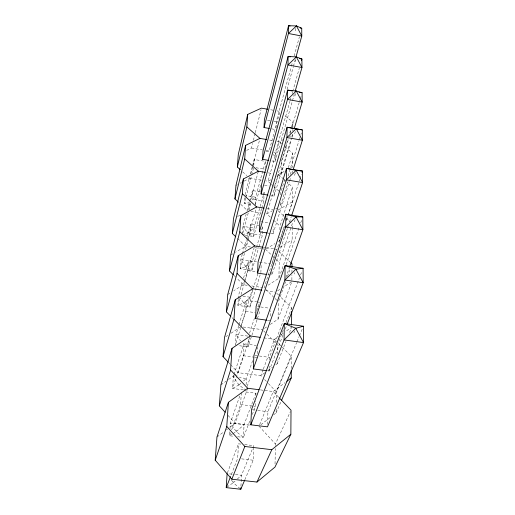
<?xml version="1.0" encoding="UTF-8"?>
<svg xmlns="http://www.w3.org/2000/svg" width="515" height="515" viewBox="0 0 515 515"><rect width="100%" height="100%" fill="white"/><g stroke="black" fill="none" stroke-linecap="round" stroke-linejoin="round"><path stroke-width="0.39" stroke-dasharray="2.58 1.93" d="M291.297 368.624L291.374 356.38L277.849 342.726M291.69 309.315L291.696 307.828L280.205 296.621M291.883 280.038L291.915 274.817M291.934 272.583L291.954 269.39M268.128 285.168L278.898 278.28L292.147 239.874L292.217 229.317M292.224 228.512L292.256 223.71L291.233 226.742M286.417 220.156L292.404 201.841L292.501 187.035L287.228 182.349M285.098 146.769L292.726 153.367L292.636 166.969L290.505 168.109M292.874 130.939L292.88 129.355M292.887 128.563L292.932 122.338L284.679 115.386M275.029 463.989L275.351 448.571M275.409 445.527L275.441 444.001L290.357 411.64M273.562 414.903L276.091 412.94L276.188 408.414M276.31 402.382L276.529 392.031L291.374 356.38M275.815 364.794L277.115 363.848L277.179 360.648M277.315 354.249L277.514 344.838L283.186 330.031M270.298 324.431L278.049 319.152L278.409 301.784M278.898 278.28L279.233 262.354L290.981 227.501M278.332 241.574L279.684 240.763L279.761 237.067M279.915 229.742L279.986 226.111L292.501 187.035M280.482 202.414L280.405 206.206L288.4 180.553M280.636 194.915L280.688 192.674L285.085 178.312M276.941 176.478L281.068 174.27L281.332 161.742L288.02 139.011M267.543 424.45L267.909 411.685L296.692 342.436M267.504 370.781L269.081 370.993L269.216 366.184M269.403 359.773L269.467 357.365L299.421 278.01M270.652 316.101L270.806 310.719M271.92 272.029L271.823 275.222L287.216 228.885M270.748 233.507L273.014 233.862L273.214 226.812M271.038 195.597L274.096 196.093L274.366 186.771L288.458 138.986M271.972 160.944L275.087 161.472L275.338 152.904L289.926 101.346M276.046 128.035L276.233 121.714L291.194 66.886M244.818 479.813L253.2 460.21L253.734 447.175M252.26 414.524L255.401 406.399L255.62 400.973M255.878 394.767L255.942 393.215L245.204 391.844M257.558 353.631L257.815 347.239M259.27 311.652L259.206 313.21L257.217 319.203M260.867 272.602L261.182 264.884M258.968 246.782L262.386 235.323L262.766 226.098L256.663 246.794M261.8 207.944L263.789 200.985L264.137 192.468L261.015 191.96M265.122 168.469L265.412 161.369L254.146 159.476L252.376 166.371M240.936 486.141L241.49 475.248L252.569 448.604M246.093 384.731L246.408 378.519L252.929 359.837M248.404 339.263L248.018 346.904L238.497 345.61M255.266 204.268L255.627 197.213L265.412 161.369M240.775 444.091L238.477 443.821L237.673 458.408L230.52 476.671M231.653 429.819L240.64 404.545L241.284 392.906M233.791 375.306L233.308 376.813L238.947 384.95L245.816 390.17L232.561 388.471L243.331 355.743L243.994 343.75L256.341 345.43M240.904 327.115L245.777 311.311L246.382 300.367L256.528 301.822M244.857 281.493L248.018 270.69L248.571 260.661L256.509 261.852M248.14 240.325L250.071 233.417L250.58 224.186L258.955 225.499M260.236 191.838L252.434 190.569L251.964 199.086L263.789 200.985M253.798 165.785L254.146 159.476M229.799 431.776L229.542 435.761L234.164 436.321M229.999 428.589L230.359 423.008L240.054 395.121M238.252 299.337L237.866 305.401L250.039 307.133L260.146 274.907M238.303 298.578L238.497 295.546L242.655 281.139M242.423 234.029L242.913 226.355L246.157 214.176M244.734 197.831L244.387 203.322L251.359 204.436M246.621 150.412L251.475 148.017L252.627 143.421M253.393 140.35L255.118 133.449M255.311 132.683L261.053 109.669M245.082 194.715L249.614 177.096M250.406 174.031L252.176 167.137M244.194 181.106L249.685 178.242L250.078 176.709M250.869 173.645L252.846 165.978M253.045 165.212L259.953 138.387M245.777 197.966L244.387 203.322L248.797 202.105M245.97 197.2L251.526 175.782M251.726 175.016L253.515 168.128M246.968 211.124L249.395 201.989M249.595 201.23L252.434 190.569M295.147 30.849L295.893 28.029M247.953 210.126L250.399 200.966M250.599 200.206L258.343 171.205M248.211 213.055L242.378 234.795L247.728 233.063L254.056 228.094L263.281 195.5M249.048 209.953L250.921 202.968M291.406 66.12L292.456 62.257M294.142 56.077L299.415 36.771M255.228 205.054L260.68 185.252M287.08 89.398L293.254 66.969M293.466 66.197L295.172 60.01M261.581 208.717L253.625 236.533L247.728 233.063L248.185 231.409M295.011 61.929L295.797 59.083M242.282 254.223L240.788 259.618L240.209 268.721L251.899 270.459L258.742 247.548M242.494 253.457L246.325 239.591M246.537 238.818L250.58 224.186M247.58 239.327L245.649 246.267L235.458 252.247M247.792 238.554L256.586 206.927M244.496 253.374L240.209 268.721L245.79 266.635L252.363 261.356L256.438 247.561M245.571 249.537L247.927 241.091M263.493 194.741L264.137 192.468M290.145 100.573L291.014 97.496M292.108 93.646L292.539 92.108M292.758 91.342L299.292 68.25M275.087 161.472L292.263 101.397M292.488 100.631L294.245 94.47M245.79 266.635L240.788 259.618L252.363 261.356L251.899 270.459L245.79 266.635L246.26 265M294.87 96.047L295.694 93.189M243.531 278.1L248.571 260.661M244.477 280.926L243.37 284.731L233.849 290.666M244.696 280.166L254.674 245.958M239.9 298.462L237.866 305.401L243.692 302.904L250.541 297.277L252.871 289.733M241.026 294.606L244.631 282.265M289.81 132.947L291.368 127.643M291.593 126.89L292.932 122.338M290.048 133.591L291.187 129.735M292.095 126.651L300.052 99.678M300.277 98.906L301.191 95.822M270.24 217.098L266.802 213.912L278.441 174.54L284.827 171.135M274.096 196.093L290.885 139.842M291.805 136.758L292.726 133.681M281.068 174.27L291.941 137.917M292.166 137.164L292.848 134.891L289.263 136.681M243.016 296.196L250.541 297.277L250.039 307.133L243.692 302.904L244.174 301.301M294.709 133.681L295.359 131.531M238.773 325.383L236.012 334.48L235.329 345.179L240.666 327.868M239.005 324.624L246.382 300.367M288.323 167.729L292.726 153.367M241.348 325.184L252.569 288.786M253.11 288.979L257.777 273.89M288.046 176.021L298.983 140.666M299.221 139.9L299.93 137.595M300.882 134.518L301.359 132.979M290.28 174.514L291.458 170.742M273.014 233.862L289.372 181.679M289.617 180.913L290.821 177.07M292.024 173.233L292.745 170.935M294.535 175.396L295.443 172.531M234.035 374.56L243.994 343.75M279.684 240.763L284.422 226.259M249.55 333.186L254.97 316.596M256.94 310.564L259.406 303.026M272.145 264.053L284.602 225.943M286.346 220.607L287.84 216.036M288.091 215.276L299.801 179.452M300.052 178.692L301.545 174.115M250.007 336.733L238.149 372.68L234.956 374.939M256.966 319.95L248.018 346.904L242.617 343.061M287.467 228.126L288.226 225.847M289.488 222.049L291.252 216.731M234.846 377.012L233.308 376.813L232.561 388.471L238.947 384.95L239.456 383.443M294.335 221.894L295.056 219.763M286.179 264.549L299.376 226.742M300.689 222.956L302.009 219.178M230.598 432.793L229.542 435.761L232.226 434.1M247.161 386.385L253.084 369.738M285.889 277.501L289.398 267.646M278.679 301.043L285.6 281.679M287.467 276.465L290.396 268.276M247.683 388.259L235.149 423.279L228.248 428.486M232.896 433.681L236.25 431.602L236.778 430.167M294.117 274.044L294.625 272.654M278.049 319.152L291.87 281.531L284.068 286.623M263.088 369.719L260.867 375.654L262.489 377.347M263.365 368.978L274.469 339.308L278.415 336.553M255.942 393.215L244.065 424.682L243.415 437.428L237.248 436.688M300.554 275.016L301.964 271.27M227.411 472.873L238.477 443.821M286.025 322.628L291.696 307.828M249.691 421.173L243.415 437.428L236.25 431.602L230.359 423.008L244.065 424.682L236.25 431.602M269.081 370.993L283.237 334.332M285.259 329.098L286.417 326.104M277.115 363.848L285.967 341.503M289.507 332.561L291.567 327.347L284.995 331.95M226.87 487.184L233.295 482.722L233.836 481.377M293.865 332.954L294.683 330.939M259.618 424.721L273.214 391.535L285.02 382.658M252.878 447.863L253.798 445.642L244.606 444.548M296.994 341.696L299.138 336.54M299.447 335.806L302.505 328.435M276.091 412.94L281.139 401.288M240.202 488.748L233.295 482.722L235.052 481.119M237.389 478.982L241.49 475.248L235.104 474.527M238.947 384.95L241.245 382.973M243.537 380.991L246.408 378.519L239.475 377.611M260.912 424.721L270.401 417.356M251.97 200.026L255.627 197.213L245.655 195.603M216.963 437.01L223.233 432.278M226.368 429.909L227.624 428.963M264.768 372.821L260.867 375.654L238.149 372.68L230.591 364.659M268.019 370.459L272.564 367.156M220.896 384.885L226.008 381.267M228.563 379.458L234.319 375.39M281.048 334.711L284.332 332.407M264.491 328.39L267.073 326.626M225.782 336.72L227.752 335.413M231.035 333.237L240.222 327.134M277.559 290.866L280.81 288.741M227.727 294.49L230.443 292.79M280.012 247.264L292.147 239.874M266.178 248.893L274.959 243.608M230.707 255.041L232.741 253.844M278.255 209.895L292.404 201.841M266.802 213.912L272.242 210.828M275.641 208.903L277.006 208.131M237.531 216.538L240.254 215.032M270.748 179.78L268 181.254L265.708 180.874M235.967 185.4L237.338 184.679M240.08 183.25L241.451 182.535M283.533 139.546L279.233 141.696L277.012 141.316M229.516 473.89L234.306 474.437M241.554 458.859L253.2 460.21M249.466 425.03L235.149 423.279L227.231 414.562M240.64 404.545L253.071 406.11M253.85 406.206L255.401 406.399M252.279 409.728L256.972 410.313M257.751 410.41L267.909 411.685M260.474 389.9L273.214 391.535L278.609 397.194M254.693 355.382L258.582 355.904M259.36 356.013L269.467 357.365M243.331 355.743L254.268 357.204M255.047 357.313L257.391 357.622M263.899 337.859L274.469 339.308L277.289 342.153M247.779 336.095L236.012 334.48L240.518 340.917M243.202 327.025L262.553 329.709M267.369 320.272L270.523 320.716M257.648 306.522L259.985 306.856M260.764 306.966L269.319 308.189M245.777 311.311L255.26 312.657M257.313 301.932L259.657 302.266M247.206 285.291L243.37 284.731L236.713 278.119M251.809 285.96L262.56 287.531M265.643 290.685L274.843 292.024M248.018 270.69L257.088 272.042M267.864 274.637L270.24 274.984M259.631 262.174L270.581 263.815M263.32 247.284L264.89 247.522M266.461 247.76L273.504 248.842M274.289 248.957L276.639 249.318L264.092 287.756L274.398 297.857M250.412 246.994L245.649 246.267L237.544 238.464M255.176 247.721L260.738 248.571M261.53 248.694L263.912 249.054M250.071 233.417L262.386 235.323M245.378 235.258L253.625 236.533L254.056 228.094L242.913 226.355L247.728 233.063M267.723 233.038L269.989 233.392M260.648 221.688L270.143 223.182M267.105 208.607L273.092 209.56M250.921 211.395L261.247 213.03M264.53 185.162L269.068 185.902M249.685 178.242L261.897 180.25M255.987 167.742L265.09 169.255M268.412 172.873L272.268 173.516M251.475 148.017L262.212 149.839M266.043 150.489L269.107 151.011L279.96 111.407L276.877 110.867M266.088 151.339L269.944 151.989M273.793 152.64L275.338 152.904M269.609 140.041L273.311 140.679M271.514 128.834L275.255 129.484M267.549 120.201L269.918 120.613M273.864 121.302L276.233 121.714M270.716 109.779L273.027 110.184M281.576 143.724L279.233 141.696L268 181.254L270.884 183.849M273.182 154.584L276.677 157.654M278.441 174.54L283.714 179.226M284.299 179.748L286.643 181.827M271.457 184.37L273.188 185.928M273.768 186.443L280.109 192.159M242.636 171.83L246.749 175.57M278.164 210.815L284.035 216.191M286.385 218.334L291.084 222.635M273.684 220.278L279.986 226.111M240.763 204.358L247.168 210.345M278.911 251.468L290.853 262.734M265.502 249.299L271.798 255.286M272.371 255.826L274.083 257.461M276.375 259.637L279.233 262.354M276.755 293.26L279.632 296.061M274.971 298.417L277.836 301.224M233.939 275.37L236.16 277.572M263.661 330.83L266.429 333.63M266.982 334.19L275.293 342.597M231.975 317.575L233.089 318.714M264.646 379.606L266.268 381.3M268.431 383.559L276.529 392.031M228.969 362.94L230.051 364.086M259.013 426.195L275.441 444.001M239.359 296.769L243.692 302.904M231.531 480.122L233.295 482.722"/><path stroke-width="0.77" d="M258.974 389.707L247.683 388.259L228.403 402.331L216.963 437.01L215.212 460.198L231.834 479.22L256.966 482.053L274.965 467.099L290.859 434.242L291.02 410.198L279.149 397.76M281.454 400.561L291.233 377.984L291.284 370.182M291.587 325.074L291.677 311.543M291.966 266.995L291.992 263.802L290.853 262.734M250.824 424.811L251.5 409.631L284.299 323.542L303.425 326.227L303.515 342.591L267.478 426.845L250.824 424.811L284.061 339.919L284.299 323.542L295.771 328.248L303.425 326.227M266.712 370.678L253.309 368.914L253.914 355.279L285.123 265.573L303.097 268.276L303.18 282.716L287.286 323.858M266.583 320.163L255.549 318.611L256.097 306.303L285.857 214.214L302.801 216.912L302.878 229.742L289.662 266.892M266.281 274.398L257.571 273.105L258.067 261.935L286.507 168.392L302.543 171.07L302.608 182.548L291.76 215.212M266.963 232.922L259.406 231.744L259.863 221.566L287.093 127.257L302.311 129.909L302.369 140.235L293.222 169.396M267.974 195.101L261.086 193.988L261.498 184.666L287.621 90.125L296.305 91.039L302.099 92.739L302.151 102.086L294.335 128.287M268.856 160.423L262.624 159.373L263.004 150.811L288.104 56.444L296.382 56.953L301.906 59.019L301.957 67.51L295.127 91.387M269.274 128.447L264.041 127.54L264.388 119.647L288.542 25.75L296.453 25.924L301.732 28.28L301.777 36.037L295.81 57.686M227.121 473.62L226.227 487.634L240.782 489.25L240.859 487.692M215.212 460.198L226.78 426.452L228.403 402.331M225.119 412.238L219.313 405.846L230.566 370.021L232.014 348.372L250.251 335.98L260.114 337.338M228.435 362.367L223.034 356.638L233.965 319.287L235.278 299.743L252.569 288.786L261.8 290.125M230.862 316.435L226.413 311.871L237.042 273.426L238.226 255.698L254.674 245.958L262.534 247.161M233.385 274.817L229.503 270.967L239.829 231.769L240.911 215.611L256.586 206.927L264.098 208.124M235.806 236.791L232.336 233.45L242.378 193.762L243.37 178.975L258.343 171.205L265.309 172.358M238.432 202.176L234.943 198.912L244.709 158.942L245.623 145.365L259.953 138.387L266.641 139.533M240.286 169.686L237.351 167.014L246.859 126.935L247.696 114.414L261.44 108.137L267.626 109.232M219.313 405.846L220.896 384.885L232.014 348.372M223.034 356.638L224.469 337.589L235.278 299.743M226.413 311.871L227.727 294.49L238.226 255.698M229.503 270.967L230.707 255.041L240.911 215.611M232.336 233.45L233.443 218.804L243.37 178.975M234.943 198.912L235.967 185.4L245.623 145.365M237.351 167.014L238.297 154.506L247.696 114.414M264.041 127.54L288.432 33.494L288.542 25.75L290.093 26.046M262.624 159.373L287.982 64.929L288.104 56.444L290.402 56.875M261.086 193.988L287.492 99.466L287.621 90.125L292.192 90.955M301.468 60.558L301.906 59.019L299.608 58.588M259.406 231.744L286.945 137.576L287.093 127.257L302.311 129.909M257.571 273.105L286.346 179.864L286.507 168.392L296.125 170.381L302.543 171.07L302.048 172.596M255.549 318.611L285.671 227.044L285.857 214.214L296.022 216.924L302.801 216.912M253.309 368.914L284.917 280.012L285.123 265.573L295.9 269.178L303.097 268.276M226.227 487.634L230.52 476.671M231.834 479.22L244.825 446.479L226.78 426.452M240.782 489.25L244.509 480.54M256.966 482.053L271.811 449.679L290.859 434.242M286.881 381.255L291.233 377.984M244.825 446.479L271.811 449.679M299.048 92.191L302.099 92.739M300.181 27.984L301.732 28.28M246.859 126.935L259.953 138.387M244.709 158.942L258.343 171.205M242.378 193.762L256.586 206.927M239.829 231.769L254.674 245.958M237.042 273.426L252.569 288.786M233.965 319.287L250.251 335.98M230.566 370.021L247.683 388.259M295.771 328.248L284.061 339.919L303.515 342.591L295.771 328.248M295.9 269.178L284.917 280.012L303.18 282.716L295.9 269.178M296.022 216.924L285.671 227.044L302.878 229.742L296.022 216.924M296.125 170.381L286.346 179.864L302.608 182.548L296.125 170.381M296.222 128.66L286.945 137.576L302.369 140.235L296.222 128.66M296.305 91.039L287.492 99.466L302.151 102.086L296.305 91.039M296.382 56.953L287.982 64.929L301.957 67.51L296.382 56.953M296.453 25.924L288.432 33.494L301.777 36.037L296.453 25.924"/></g></svg>
